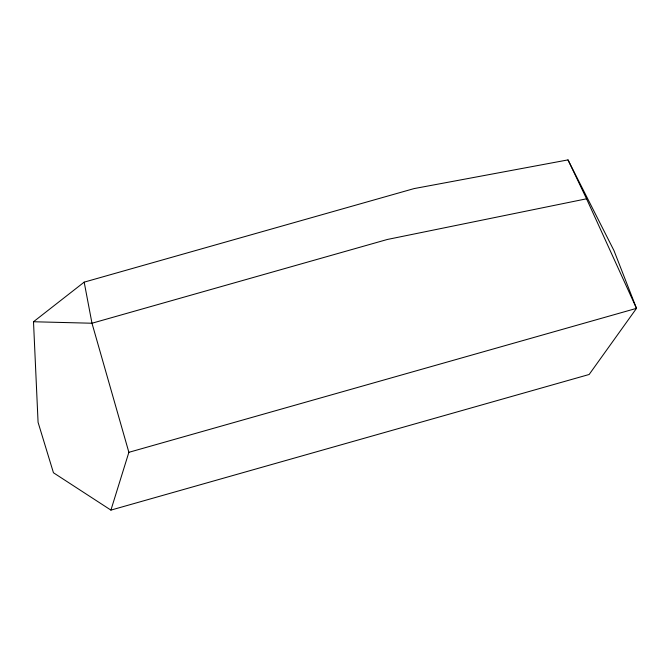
<?xml version="1.0" encoding="UTF-8"?>
<svg xmlns="http://www.w3.org/2000/svg" width="670" height="670" viewBox="0 0 670 670"><rect width="100%" height="100%" fill="white"/><g stroke="black" fill="none" stroke-linecap="round" stroke-linejoin="round"><path stroke-width="1" d="M110.918 510.105L128.875 452.317L91.983 323.233L84.177 282.145L414.06 188.597L568.001 159.895L613.971 250.588L636.5 308.359L589.139 374.488L110.918 510.105L53.449 472.752L38.073 422.318L33.5 321.751L84.177 282.145M128.875 452.317L636.5 308.359L586.56 198.797L568.001 159.895M586.56 198.797L387.302 239.483L91.983 323.233L33.5 321.751"/></g></svg>
